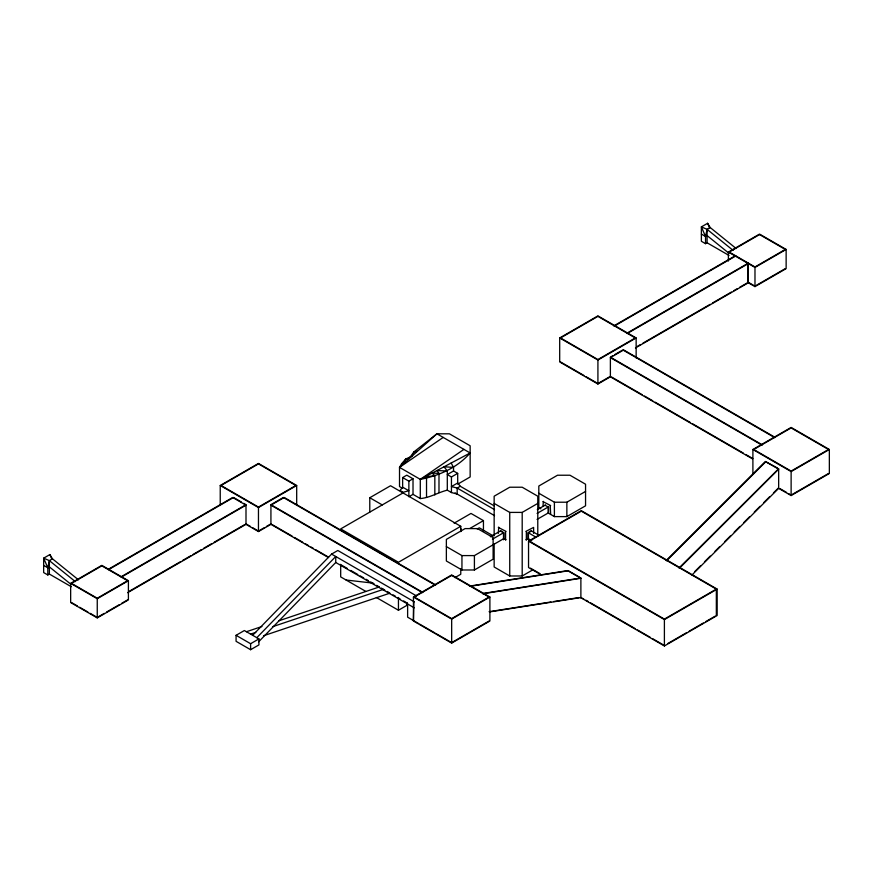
<?xml version="1.0" encoding="UTF-8"?>
<svg xmlns="http://www.w3.org/2000/svg" width="873" height="873" viewBox="0 0 873 873"><rect width="100%" height="100%" fill="white"/><g stroke="black" fill="none" stroke-linecap="round" stroke-linejoin="round"><path stroke-width="1.31" d="M71.291 586.721L49.368 574.063L47.808 574.958L47.808 567.766L49.368 560.63L52.478 558.829L78.45 579.825M729.02 255.44L707.086 242.781L705.537 243.676L705.537 236.485L707.086 229.348L710.207 227.547L736.179 248.532M402.639 488.367L399.518 486.567L399.518 467.371L401.591 463.77L405.749 458.98L411.98 456.175L414.064 451.778L436.915 433.794L449.42 433.816L470.154 445.787L470.154 476.964L457.692 484.166M402.639 487.167L400.041 490.462L403.151 492.263L408.87 490.757L402.639 487.167L402.639 477.564L406.785 475.174L413.016 478.764L413.016 494.358L420.295 498.559C429.985 497.774 438.071 492.405 447.303 490.157L451.45 492.558L457.168 494.063L457.168 488.062L460.278 486.261L494.151 505.816M252.646 635.293L331.587 554.093L337.818 550.492L416.563 595.953M256.804 637.694L335.745 556.494L335.745 562.485L258.681 641.753M666.175 560.521L765.359 461.49L778.661 469.172L778.661 488.356L691.983 574.98M666.59 560.761L765.785 461.73L777.527 468.037M679.052 567.952L778.661 468.692M679.467 568.192L778.661 469.172M694.908 571.411L700.648 565.66M704.478 561.83L710.229 556.09M715.02 551.299L719.81 546.52M724.601 541.729L730.352 535.989M734.182 532.159L739.922 526.408M743.763 522.589L749.503 516.838M754.294 512.058L760.045 506.307M763.875 502.477L769.626 496.737M773.456 492.907L778.247 488.116L791.124 495.558L829.35 473.482L829.35 449.497L791.124 427.432L752.897 449.497L752.897 473.482M399.518 467.371L436.915 433.794L470.154 452.978C457.179 467.841 439.141 475.687 420.295 479.364L399.518 467.371L443.189 437.417M420.295 498.559L420.295 479.364L463.923 449.377M52.478 558.829L49.881 554.573L43.65 558.174L43.65 572.568L47.808 574.958M43.65 565.366L47.808 567.766L49.368 566.872L71.171 584.495M220.236 505.478L220.236 485.486L258.463 463.421L296.689 485.486L296.689 505.478M70.658 583.36L101.825 565.366L128.407 580.72L128.407 599.915L97.252 617.898L70.658 602.545L70.658 583.36L97.252 598.714L128.407 580.72M108.47 569.207L232.698 497.479L246 505.161L246 524.346L127.622 592.691M710.207 227.547L707.61 223.292L701.379 226.882L701.379 241.275L705.537 243.676M108.47 569.687L233.528 497.479L241.461 502.062M701.379 234.084L705.537 236.485L707.086 235.579L728.9 253.214M120.932 576.878L246 504.681L243.731 503.372M121.762 576.878L246 505.161M220.236 485.486L258.463 507.551L296.689 485.486M752.45 458.838L610.38 376.82L597.918 384.011L559.691 361.946L559.691 337.949L597.918 315.884L636.144 337.949L636.144 357.941M328.455 557.563L270.925 524.346L270.925 505.161L284.216 497.479L435.682 584.921M129.575 591.076L180.144 561.885M182.501 560.531L190.729 555.774M193.075 554.42L201.314 549.663M203.66 548.309L211.899 543.552M214.245 542.198L244.822 524.542M728.388 261.027L728.388 252.079L759.543 234.084L786.137 249.438L786.137 268.622L754.981 286.617L747.91 282.536L747.91 263.351M104.247 613.381L97.252 617.418L90.225 613.37M106.582 612.038L119.415 604.629M121.751 603.276L127.578 599.915M264.126 527.794L258.463 531.068L252.799 527.794M266.396 526.484L270.925 523.865M613.915 325.836L735.033 255.909M246 524.346L258.463 531.548L270.925 524.346M614.33 326.076L735.863 255.909M626.792 333.279L748.325 263.111M627.207 333.519L748.325 263.591L748.325 282.776L635.435 347.956M728.388 252.079L754.981 267.433L786.137 249.438M559.691 337.949L597.918 360.025L636.144 337.949M612.65 355.835L610.38 357.144L762.26 444.826M614.919 354.525L622.853 349.942L774.722 437.635M610.38 376.82L610.38 357.624L623.682 349.942L775.137 437.395M369.781 512.135L369.781 497.741L390.547 485.748L460.769 526.288L460.769 531.613M637.006 346.57L640.542 344.529M642.91 343.165L710.153 304.339M712.521 302.975L731.399 292.073M733.756 290.709L737.292 288.668M739.649 287.304L748.325 282.295L753.868 285.504M402.639 477.564L408.87 481.165L413.016 478.764M756.138 285.46L785.307 268.622M403.02 492.939L340.688 528.918L398.448 562.267L460.769 526.288M610.38 376.339L597.918 383.531L586.23 376.787M413.016 494.358L408.87 496.759L408.87 481.165M457.692 473.373L453.534 470.973L447.303 474.574L451.45 476.964L457.692 473.373L457.692 482.965L460.278 486.261M457.692 482.965L451.45 486.567L457.168 488.062L494.544 509.636M236.07 635.315L244.375 630.524L258.921 638.916L258.921 644.918L250.606 649.708L236.07 641.317L236.07 635.315L250.606 643.717L258.921 638.916M454.124 523.167L470.984 513.433L483.446 520.624L483.446 531.09M469.969 528.416L483.446 520.624M477.215 529.016L479.299 527.827L493.278 535.891M494.151 503.415L509.734 512.407L522.196 512.407L537.779 503.415M498.308 533.403L498.723 527.161M542.973 506.416L543.388 501.375M490.408 536.753L500.796 530.762L502.87 531.963M537.288 509.69L545.461 504.976M492.416 539.198L503.917 532.563L503.917 538.554L474.41 555.588L461.948 555.588L446.365 546.596M498.308 527.401L505.991 531.362M537.081 513.411L548.582 506.776L548.582 512.767L537.081 519.402M542.973 501.615L550.656 505.576M538.816 493.223L554.399 502.215L566.861 502.215L585.554 491.423M503.503 538.794L505.991 539.754M550.656 513.968L550.241 505.816M525.939 531.362L533.621 527.401L533.621 533.403M413.442 597.034L451.668 574.958L489.895 597.034L489.895 621.019L451.668 643.095L413.442 621.019L413.442 597.034L451.668 619.099L489.895 597.034M529.049 531.963L531.133 530.762L539.296 535.476M531.548 531.002L528.427 532.803L528.427 539.754M376.339 597.481L398.448 610.249L407.167 605.207L407.167 602.643M454.942 577.62L460.769 574.259L460.769 568.934M474.41 569.982L493.114 559.189L493.114 537.593L477.531 528.601L465.069 528.601L446.365 539.394L446.365 560.99L461.948 569.982L474.41 569.982L474.41 555.588M525.939 539.754L528.427 538.794M545.047 505.216L548.168 507.017L548.168 513.008L554.399 516.609L566.861 516.609L585.554 505.816L585.554 484.22L569.982 475.228L557.509 475.228L538.816 486.021L538.816 507.617L540.889 508.806M541.173 574.816L528.536 567.526L528.536 541.14L581.298 510.672L717.17 589.111L717.17 615.498L664.397 645.965L580.883 597.743L580.883 578.275L567.592 570.604L469.499 586.11M413.442 621.019L413.857 601.595M494.151 543.988L494.151 566.981L509.734 575.984L522.196 575.984L533.327 569.556M489.055 621.019L451.668 642.615L436.151 633.656M752.897 449.497L791.124 471.573L829.35 449.497M580.883 597.743L583.644 598.856M828.521 473.482L791.124 495.078L788.854 493.769M716.34 589.111L664.397 619.099L529.365 541.14L581.298 511.152L716.34 589.111L716.34 615.498M528.536 541.14L664.397 619.579L717.17 589.111M667.943 643.445L686.822 632.532M689.19 631.168L703.354 622.995M705.711 621.631L715.151 616.185M420.295 479.364L470.154 452.978M246.448 631.725L261.922 626.508M278.694 620.856L379.275 586.962M250.606 634.114L255.767 632.379M272.529 626.727L383.433 589.351M263.504 635.773L389.882 593.182M471.267 586.132L568.421 570.778L579.748 577.315M483.729 593.334L580.883 577.97M482.802 593.782L580.883 578.275M489.098 611.689L550.907 601.977M553.602 601.552L579.126 597.547M489.524 611.929L581.298 597.503M417.392 451.319L414.064 451.778L408.4 459.394L405.749 458.98L403.075 464.174L401.591 463.77M434.83 494.958L434.83 475.774L425.042 476.854L426.526 478.164L426.526 497.359M447.303 490.157L447.303 470.973L436.947 470.558L438.988 473.373L438.988 492.558M438.988 473.373L432.168 473.09L434.83 475.774M453.534 470.973L453.534 467.371L444.03 466.804L447.303 470.973M346.09 580.021L372.902 583.109M733.058 250.333L707.086 229.348L701.379 226.882L705.537 236.485M75.329 581.614L49.368 560.63L43.65 558.174L47.808 567.766M610.38 357.624L761.845 445.066M611.558 377.016L642.168 394.683M644.525 396.047L652.764 400.805M655.121 402.158L690.434 422.554M692.791 423.907L743.414 453.142M745.771 454.495L752.832 458.576M560.521 361.946L583.895 375.434M779.796 488.531L786.595 492.459M536.186 537.277L528.012 532.563L528.012 538.554L531.755 540.714M455.095 492.863L494.544 515.637M500.382 531.002L503.503 532.803L503.503 539.754M530.533 568.203L539.907 573.605M585.979 600.209L588.326 601.562M590.661 602.916L635.14 628.593M637.476 629.946L650.352 637.377M652.698 638.73L664.397 645.485M369.781 497.741L382.243 504.932M435.267 585.161L283.387 497.479L270.925 504.681L422.794 592.363M270.925 505.161L422.379 592.603M331.587 554.093L414.271 601.824M272.103 524.553L292.117 536.098M294.474 537.462L302.713 542.22M305.07 543.573L308.595 545.614M310.952 546.978L313.309 548.331M315.655 549.695L328.608 557.17M340.197 564.34L347.236 568.41M350.76 570.44L357.81 574.51M360.156 575.864L363.681 577.893M366.027 579.257L368.373 580.61M370.719 581.964L374.244 583.993M376.59 585.357L378.937 586.711M381.294 588.064L384.807 590.104M387.165 591.457L389.511 592.811M393.036 594.84L395.382 596.204M397.728 597.558L400.074 598.911M403.599 600.94L405.945 602.305M335.745 562.485L414.271 607.826M365.874 591.436L340.688 576.9L340.688 564.907M246 523.865L250.529 526.484M413.857 620.779L407.626 617.178L407.626 603.985M414.271 621.019L418.429 623.42M419.531 624.064L435.049 633.012M71.488 602.545L77.348 605.927M79.683 607.281L87.878 612.017M451.155 463.028L453.534 467.371M707.61 223.292L709.684 228.082M49.881 554.573L51.442 558.174M791.124 471.573L791.124 495.558M754.981 267.433L754.981 286.617M707.086 229.348L707.086 242.781M664.397 619.579L664.397 645.965M597.918 360.025L597.918 384.011M566.861 502.215L566.861 516.609M554.399 502.215L554.399 516.609M537.779 535.869L537.779 496.213L522.196 487.221L509.734 487.221L494.151 496.213L494.151 535.869M526.354 531.602L526.354 539.994M522.196 512.407L522.196 575.984M509.734 512.407L509.734 575.984M505.576 531.602L505.576 539.994M461.948 555.588L461.948 569.982M460.977 528.809L460.977 531.21M451.668 619.099L451.668 643.095M451.45 476.964L451.45 492.558M406.753 602.883L406.753 605.447M398.448 597.448L398.448 610.249M258.463 507.551L258.463 531.548M250.606 643.717L250.606 649.708M97.252 598.714L97.252 617.898M49.368 560.63L49.368 574.063M258.463 463.901L221.065 485.486L258.463 507.071L295.86 485.486L258.463 463.901M101.825 565.846L71.488 583.36L97.252 598.234L127.578 580.72L101.825 565.846M597.918 316.364L560.521 337.949L597.918 359.545L635.315 337.949L597.918 316.364M759.543 234.564L729.217 252.079L754.981 266.952L785.307 249.438L759.543 234.564M451.668 575.438L414.271 597.034L451.668 618.619L489.055 597.034L451.668 575.438M791.124 427.912L753.726 449.497L791.124 471.093L828.521 449.497L791.124 427.912"/></g></svg>
